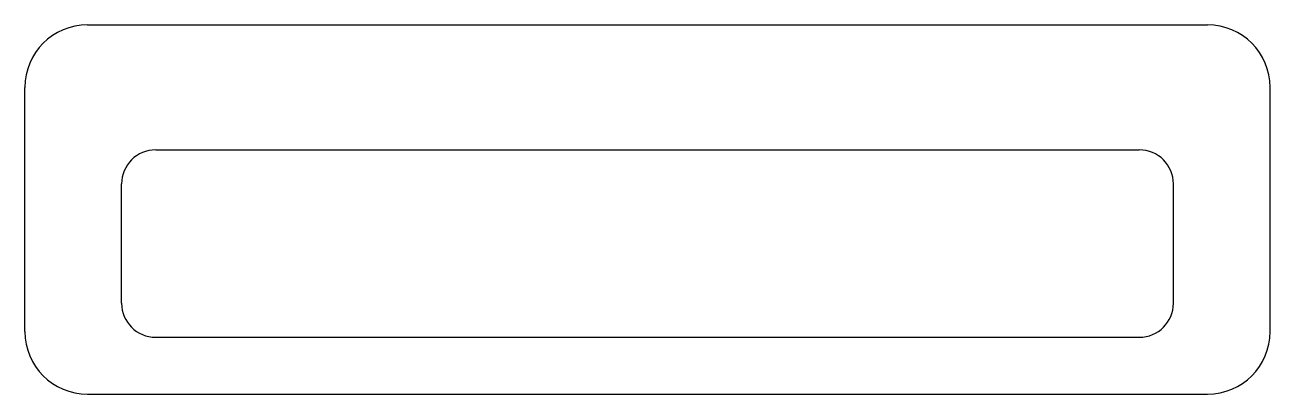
# Model space of a CAD drawing. Extents: x 1 to 3.19, y 1 to 1.65.
import ezdxf

# ---------------------------------------------------------------- set-up
doc = ezdxf.new("R2010")
doc.units = 0
doc.layers.add('16', color=2, linetype='CONTINUOUS')

msp = doc.modelspace()

# ---------------------------------------------------------------- linework, layer by layer
at = {"layer": '16'}
for p, q in [((1.11, 1.65), (3.08, 1.65)), ((1, 1.11), (1, 1.54)), ((3.19, 1.11), (3.19, 1.54)), ((1.23, 1.43), (2.96, 1.43)), ((1.17, 1.16), (1.17, 1.37)), ((3.02, 1.16), (3.02, 1.37)), ((1.23, 1.1), (2.96, 1.1)), ((1.11, 1), (3.08, 1))]:
    msp.add_line(p, q, dxfattribs=at)
for centre, radius, start, end in [((1.11, 1.54), 0.11, 90, 180), ((3.08, 1.54), 0.11, 0, 90), ((1.23, 1.37), 0.06, 90, 180), ((2.96, 1.37), 0.06, 0, 90), ((1.23, 1.16), 0.06, 180, 270), ((2.96, 1.16), 0.06, 270, 0), ((1.11, 1.11), 0.11, 180, 270), ((3.08, 1.11), 0.11, 270, 0)]:
    msp.add_arc(centre, radius, start, end, dxfattribs=at)

doc.saveas('drawing.dxf')
